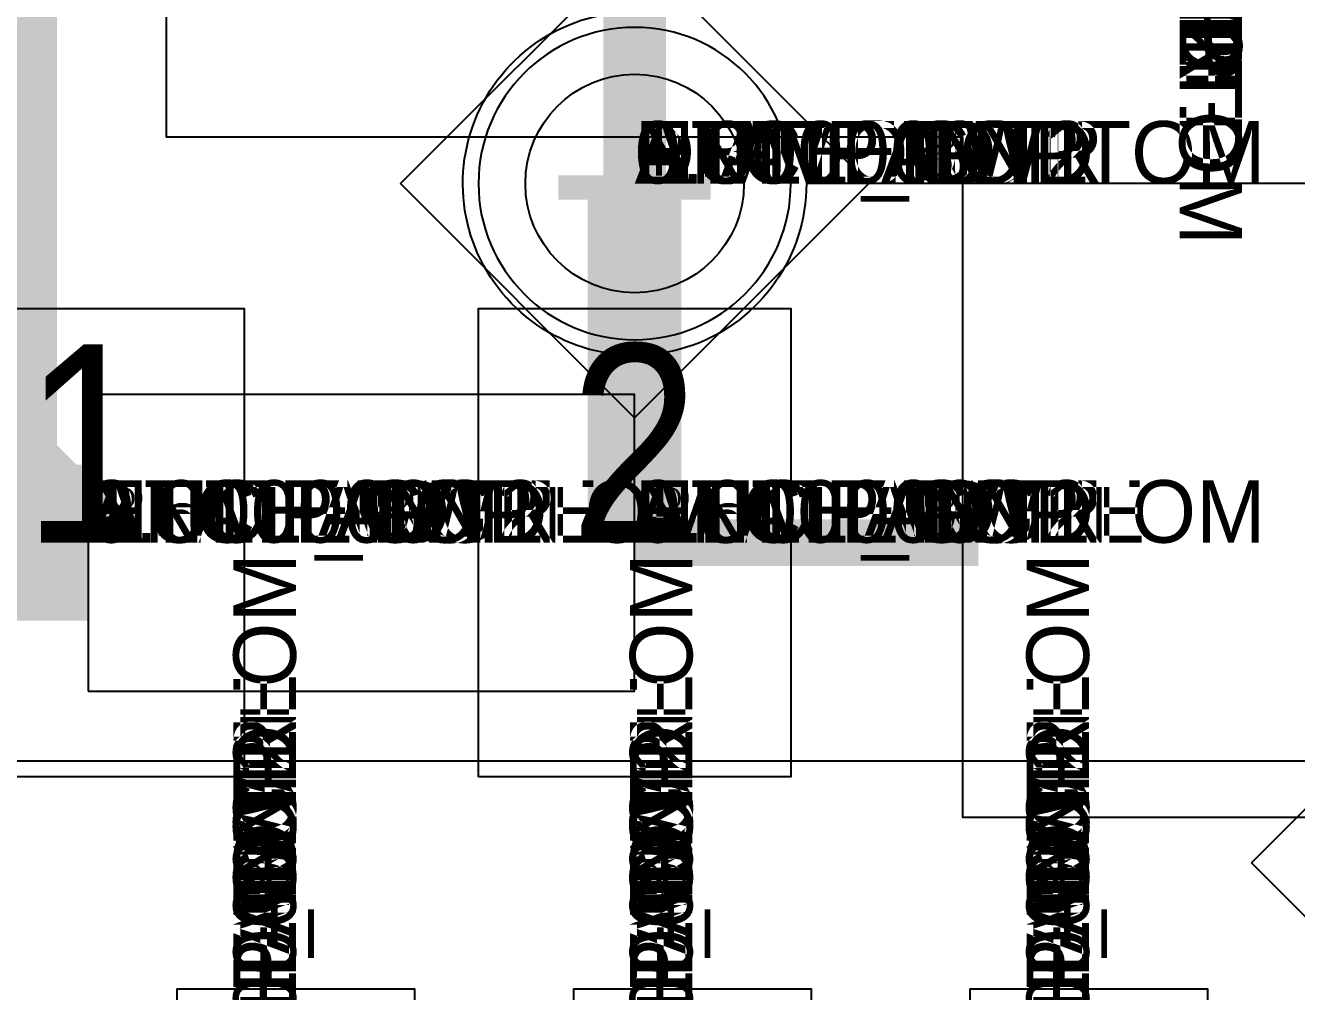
# Model space of a CAD drawing. Extents: x 0 to 323, y 0 to 320.
# Drawn here: x 121.612 to 125.682, y 226.918 to 230.012 of the extents above; entities that cross this region are included whole.
import ezdxf
from ezdxf.enums import TextEntityAlignment as Align

# ---------------------------------------------------------------- set-up
doc = ezdxf.new("R2010")
doc.units = 0
doc.header["$MEASUREMENT"] = 0
doc.layers.get('0').update_dxf_attribs({"linetype": 'CONTINUOUS'})
for name, color, linetype in [('CDN_FIGURES', 7, 'CONTINUOUS'), ('ETCH_BOTTOM', 7, 'CONTINUOUS'), ('ETCH_GND', 3, 'CONTINUOUS'), ('ETCH_INT1', 4, 'CONTINUOUS'), ('ETCH_INT2', 5, 'CONTINUOUS'), ('ETCH_PWR', 6, 'CONTINUOUS'), ('ETCH_TOP', 2, 'CONTINUOUS'), ('MANUFACTURING_NCLEGEND-1-6', 8, 'CONTINUOUS'), ('PACKAGE_GEOMETRY_ASSEMBLY_TOP', 11, 'CONTINUOUS'), ('PACKAGE_GEOMETRY_PIN_NUMBER', 9, 'CONTINUOUS')]:
    doc.layers.add(name, color=color, linetype=linetype)

# ---------------------------------------------------------------- blocks, each defined once
blk = doc.blocks.new('FIGURE_DIAMOND')
at = {"layer": 'CDN_FIGURES'}
blk.add_lwpolyline([(-0.5, 0), (0, 0.5), (0.5, 0), (0, -0.5)], close=True, dxfattribs=at)
blk = doc.blocks.new('PAD_INFO')
for tag in ['SHAPE_TYPE', 'PAD_HEIGHT', 'PAD_LAYER', 'PAD_TYPE', 'PAD_WIDTH']:
    blk.add_attdef(tag, (0, 0), '', height=0.2)
at = {"flags": 2}
blk.add_attdef('CDN_TYPE', (0, 0), '', height=0.2, dxfattribs=at)
blk = doc.blocks.new('DRILL_INFO')
at = {"flags": 2}
blk.add_attdef('CDN_TYPE', (0, 0), '', height=0.2, dxfattribs=at)
for tag in ['FSHAPE', 'FCHAR', 'DRILL_HEIGHT', 'DIAMETER', 'PLATED', 'DRILL_WIDTH']:
    blk.add_attdef(tag, (0, 0), '', height=0.2)
blk = doc.blocks.new('VIA0700X0300')
at = {"layer": 'ETCH_BOTTOM'}
blk.add_circle((0, 0), 0.35, dxfattribs=at)
at = {"layer": 'ETCH_GND'}
blk.add_circle((0, 0), 0.35, dxfattribs=at)
at = {"layer": 'ETCH_INT1'}
blk.add_circle((0, 0), 0.35, dxfattribs=at)
at = {"layer": 'ETCH_INT2'}
blk.add_circle((0, 0), 0.35, dxfattribs=at)
at = {"layer": 'ETCH_PWR'}
blk.add_circle((0, 0), 0.35, dxfattribs=at)
at = {"layer": 'ETCH_TOP'}
blk.add_circle((0, 0), 0.35, dxfattribs=at)
ref = blk.add_blockref('PAD_INFO', (0, 0))
ref.add_attrib('PAD_LAYER', 'ETCH_TOP', (0, 0), dxfattribs={"height": 0.2})
ref.add_attrib('SHAPE_TYPE', 'NULL', (0, 0), dxfattribs={"height": 0.2})
ref.add_attrib('PAD_TYPE', 'ANTIPAD', (0, 0), dxfattribs={"height": 0.2})
ref.add_attrib('PAD_WIDTH', '0.000000', (0, 0), dxfattribs={"height": 0.2})
ref.add_attrib('PAD_HEIGHT', '0.000000', (0, 0), dxfattribs={"height": 0.2})
ref = blk.add_blockref('PAD_INFO', (0, 0))
ref.add_attrib('PAD_LAYER', 'ETCH_GND', (0, 0), dxfattribs={"height": 0.2})
ref.add_attrib('SHAPE_TYPE', 'NULL', (0, 0), dxfattribs={"height": 0.2})
ref.add_attrib('PAD_TYPE', 'ANTIPAD', (0, 0), dxfattribs={"height": 0.2})
ref.add_attrib('PAD_WIDTH', '0.000000', (0, 0), dxfattribs={"height": 0.2})
ref.add_attrib('PAD_HEIGHT', '0.000000', (0, 0), dxfattribs={"height": 0.2})
ref = blk.add_blockref('PAD_INFO', (0, 0))
ref.add_attrib('PAD_LAYER', 'ETCH_INT1', (0, 0), dxfattribs={"height": 0.2})
ref.add_attrib('SHAPE_TYPE', 'NULL', (0, 0), dxfattribs={"height": 0.2})
ref.add_attrib('PAD_TYPE', 'ANTIPAD', (0, 0), dxfattribs={"height": 0.2})
ref.add_attrib('PAD_WIDTH', '0.000000', (0, 0), dxfattribs={"height": 0.2})
ref.add_attrib('PAD_HEIGHT', '0.000000', (0, 0), dxfattribs={"height": 0.2})
ref = blk.add_blockref('PAD_INFO', (0, 0))
ref.add_attrib('PAD_LAYER', 'ETCH_INT2', (0, 0), dxfattribs={"height": 0.2})
ref.add_attrib('SHAPE_TYPE', 'NULL', (0, 0), dxfattribs={"height": 0.2})
ref.add_attrib('PAD_TYPE', 'ANTIPAD', (0, 0), dxfattribs={"height": 0.2})
ref.add_attrib('PAD_WIDTH', '0.000000', (0, 0), dxfattribs={"height": 0.2})
ref.add_attrib('PAD_HEIGHT', '0.000000', (0, 0), dxfattribs={"height": 0.2})
ref = blk.add_blockref('PAD_INFO', (0, 0))
ref.add_attrib('PAD_LAYER', 'ETCH_PWR', (0, 0), dxfattribs={"height": 0.2})
ref.add_attrib('SHAPE_TYPE', 'NULL', (0, 0), dxfattribs={"height": 0.2})
ref.add_attrib('PAD_TYPE', 'ANTIPAD', (0, 0), dxfattribs={"height": 0.2})
ref.add_attrib('PAD_WIDTH', '0.000000', (0, 0), dxfattribs={"height": 0.2})
ref.add_attrib('PAD_HEIGHT', '0.000000', (0, 0), dxfattribs={"height": 0.2})
ref = blk.add_blockref('PAD_INFO', (0, 0))
ref.add_attrib('PAD_LAYER', 'ETCH_BOTTOM', (0, 0), dxfattribs={"height": 0.2})
ref.add_attrib('SHAPE_TYPE', 'NULL', (0, 0), dxfattribs={"height": 0.2})
ref.add_attrib('PAD_TYPE', 'ANTIPAD', (0, 0), dxfattribs={"height": 0.2})
ref.add_attrib('PAD_WIDTH', '0.000000', (0, 0), dxfattribs={"height": 0.2})
ref.add_attrib('PAD_HEIGHT', '0.000000', (0, 0), dxfattribs={"height": 0.2})
ref = blk.add_blockref('PAD_INFO', (0, 0))
ref.add_attrib('PAD_LAYER', 'ETCH_TOP', (0, 0), dxfattribs={"height": 0.2})
ref.add_attrib('SHAPE_TYPE', 'NULL', (0, 0), dxfattribs={"height": 0.2})
ref.add_attrib('PAD_TYPE', 'THERMAL', (0, 0), dxfattribs={"height": 0.2})
ref.add_attrib('PAD_WIDTH', '0.000000', (0, 0), dxfattribs={"height": 0.2})
ref.add_attrib('PAD_HEIGHT', '0.000000', (0, 0), dxfattribs={"height": 0.2})
ref = blk.add_blockref('PAD_INFO', (0, 0))
ref.add_attrib('PAD_LAYER', 'ETCH_GND', (0, 0), dxfattribs={"height": 0.2})
ref.add_attrib('SHAPE_TYPE', 'NULL', (0, 0), dxfattribs={"height": 0.2})
ref.add_attrib('PAD_TYPE', 'THERMAL', (0, 0), dxfattribs={"height": 0.2})
ref.add_attrib('PAD_WIDTH', '0.000000', (0, 0), dxfattribs={"height": 0.2})
ref.add_attrib('PAD_HEIGHT', '0.000000', (0, 0), dxfattribs={"height": 0.2})
ref = blk.add_blockref('PAD_INFO', (0, 0))
ref.add_attrib('PAD_LAYER', 'ETCH_INT1', (0, 0), dxfattribs={"height": 0.2})
ref.add_attrib('SHAPE_TYPE', 'NULL', (0, 0), dxfattribs={"height": 0.2})
ref.add_attrib('PAD_TYPE', 'THERMAL', (0, 0), dxfattribs={"height": 0.2})
ref.add_attrib('PAD_WIDTH', '0.000000', (0, 0), dxfattribs={"height": 0.2})
ref.add_attrib('PAD_HEIGHT', '0.000000', (0, 0), dxfattribs={"height": 0.2})
ref = blk.add_blockref('PAD_INFO', (0, 0))
ref.add_attrib('PAD_LAYER', 'ETCH_INT2', (0, 0), dxfattribs={"height": 0.2})
ref.add_attrib('SHAPE_TYPE', 'NULL', (0, 0), dxfattribs={"height": 0.2})
ref.add_attrib('PAD_TYPE', 'THERMAL', (0, 0), dxfattribs={"height": 0.2})
ref.add_attrib('PAD_WIDTH', '0.000000', (0, 0), dxfattribs={"height": 0.2})
ref.add_attrib('PAD_HEIGHT', '0.000000', (0, 0), dxfattribs={"height": 0.2})
ref = blk.add_blockref('PAD_INFO', (0, 0))
ref.add_attrib('PAD_LAYER', 'ETCH_PWR', (0, 0), dxfattribs={"height": 0.2})
ref.add_attrib('SHAPE_TYPE', 'NULL', (0, 0), dxfattribs={"height": 0.2})
ref.add_attrib('PAD_TYPE', 'THERMAL', (0, 0), dxfattribs={"height": 0.2})
ref.add_attrib('PAD_WIDTH', '0.000000', (0, 0), dxfattribs={"height": 0.2})
ref.add_attrib('PAD_HEIGHT', '0.000000', (0, 0), dxfattribs={"height": 0.2})
ref = blk.add_blockref('PAD_INFO', (0, 0))
ref.add_attrib('PAD_LAYER', 'ETCH_BOTTOM', (0, 0), dxfattribs={"height": 0.2})
ref.add_attrib('SHAPE_TYPE', 'NULL', (0, 0), dxfattribs={"height": 0.2})
ref.add_attrib('PAD_TYPE', 'THERMAL', (0, 0), dxfattribs={"height": 0.2})
ref.add_attrib('PAD_WIDTH', '0.000000', (0, 0), dxfattribs={"height": 0.2})
ref.add_attrib('PAD_HEIGHT', '0.000000', (0, 0), dxfattribs={"height": 0.2})
ref = blk.add_blockref('PAD_INFO', (0, 0))
ref.add_attrib('PAD_LAYER', 'ETCH_TOP', (0, 0), dxfattribs={"height": 0.2})
ref.add_attrib('SHAPE_TYPE', 'CIRCLE', (0, 0), dxfattribs={"height": 0.2})
ref.add_attrib('PAD_TYPE', 'REGULAR', (0, 0), dxfattribs={"height": 0.2})
ref.add_attrib('PAD_WIDTH', '0.700000', (0, 0), dxfattribs={"height": 0.2})
ref.add_attrib('PAD_HEIGHT', '0.700000', (0, 0), dxfattribs={"height": 0.2})
ref = blk.add_blockref('PAD_INFO', (0, 0))
ref.add_attrib('PAD_LAYER', 'ETCH_GND', (0, 0), dxfattribs={"height": 0.2})
ref.add_attrib('SHAPE_TYPE', 'CIRCLE', (0, 0), dxfattribs={"height": 0.2})
ref.add_attrib('PAD_TYPE', 'REGULAR', (0, 0), dxfattribs={"height": 0.2})
ref.add_attrib('PAD_WIDTH', '0.700000', (0, 0), dxfattribs={"height": 0.2})
ref.add_attrib('PAD_HEIGHT', '0.700000', (0, 0), dxfattribs={"height": 0.2})
ref = blk.add_blockref('PAD_INFO', (0, 0))
ref.add_attrib('PAD_LAYER', 'ETCH_INT1', (0, 0), dxfattribs={"height": 0.2})
ref.add_attrib('SHAPE_TYPE', 'CIRCLE', (0, 0), dxfattribs={"height": 0.2})
ref.add_attrib('PAD_TYPE', 'REGULAR', (0, 0), dxfattribs={"height": 0.2})
ref.add_attrib('PAD_WIDTH', '0.700000', (0, 0), dxfattribs={"height": 0.2})
ref.add_attrib('PAD_HEIGHT', '0.700000', (0, 0), dxfattribs={"height": 0.2})
ref = blk.add_blockref('PAD_INFO', (0, 0))
ref.add_attrib('PAD_LAYER', 'ETCH_INT2', (0, 0), dxfattribs={"height": 0.2})
ref.add_attrib('SHAPE_TYPE', 'CIRCLE', (0, 0), dxfattribs={"height": 0.2})
ref.add_attrib('PAD_TYPE', 'REGULAR', (0, 0), dxfattribs={"height": 0.2})
ref.add_attrib('PAD_WIDTH', '0.700000', (0, 0), dxfattribs={"height": 0.2})
ref.add_attrib('PAD_HEIGHT', '0.700000', (0, 0), dxfattribs={"height": 0.2})
ref = blk.add_blockref('PAD_INFO', (0, 0))
ref.add_attrib('PAD_LAYER', 'ETCH_PWR', (0, 0), dxfattribs={"height": 0.2})
ref.add_attrib('SHAPE_TYPE', 'CIRCLE', (0, 0), dxfattribs={"height": 0.2})
ref.add_attrib('PAD_TYPE', 'REGULAR', (0, 0), dxfattribs={"height": 0.2})
ref.add_attrib('PAD_WIDTH', '0.700000', (0, 0), dxfattribs={"height": 0.2})
ref.add_attrib('PAD_HEIGHT', '0.700000', (0, 0), dxfattribs={"height": 0.2})
ref = blk.add_blockref('PAD_INFO', (0, 0))
ref.add_attrib('PAD_LAYER', 'ETCH_BOTTOM', (0, 0), dxfattribs={"height": 0.2})
ref.add_attrib('SHAPE_TYPE', 'CIRCLE', (0, 0), dxfattribs={"height": 0.2})
ref.add_attrib('PAD_TYPE', 'REGULAR', (0, 0), dxfattribs={"height": 0.2})
ref.add_attrib('PAD_WIDTH', '0.700000', (0, 0), dxfattribs={"height": 0.2})
ref.add_attrib('PAD_HEIGHT', '0.700000', (0, 0), dxfattribs={"height": 0.2})
ref = blk.add_blockref('DRILL_INFO', (0, 0))
ref.add_attrib('DIAMETER', '0.300000', (0, 0), dxfattribs={"height": 0.2})
ref.add_attrib('PLATED', 'PLATED', (0, 0), dxfattribs={"height": 0.2})
ref.add_attrib('FSHAPE', 'DIAMOND', (0, 0), dxfattribs={"height": 0.2})
ref.add_attrib('FCHAR', '+', (0, 0), dxfattribs={"height": 0.2})
ref.add_attrib('DRILL_WIDTH', '1.500000', (0, 0), dxfattribs={"height": 0.2})
ref.add_attrib('DRILL_HEIGHT', '1.500000', (0, 0), dxfattribs={"height": 0.2})
for tag in ['CDN_TYPE', 'PIN']:
    blk.add_attdef(tag, (0, 0), '', height=0.2)
at = {"flags": 2}
for tag in ['PSTKNAME', 'BBV']:
    blk.add_attdef(tag, (0, 0), '', height=0.2, dxfattribs=at)
blk = doc.blocks.new('SMD50_25')
ref = blk.add_blockref('PAD_INFO', (0, 0))
ref.add_attrib('PAD_LAYER', 'ETCH_TOP', (0, 0), dxfattribs={"height": 0.2})
ref.add_attrib('SHAPE_TYPE', 'NULL', (0, 0), dxfattribs={"height": 0.2})
ref.add_attrib('PAD_TYPE', 'ANTIPAD', (0, 0), dxfattribs={"height": 0.2})
ref.add_attrib('PAD_WIDTH', '0.000000', (0, 0), dxfattribs={"height": 0.2})
ref.add_attrib('PAD_HEIGHT', '0.000000', (0, 0), dxfattribs={"height": 0.2})
ref = blk.add_blockref('PAD_INFO', (0, 0))
ref.add_attrib('PAD_LAYER', 'ETCH_GND', (0, 0), dxfattribs={"height": 0.2})
ref.add_attrib('SHAPE_TYPE', 'NULL', (0, 0), dxfattribs={"height": 0.2})
ref.add_attrib('PAD_TYPE', 'ANTIPAD', (0, 0), dxfattribs={"height": 0.2})
ref.add_attrib('PAD_WIDTH', '0.000000', (0, 0), dxfattribs={"height": 0.2})
ref.add_attrib('PAD_HEIGHT', '0.000000', (0, 0), dxfattribs={"height": 0.2})
ref = blk.add_blockref('PAD_INFO', (0, 0))
ref.add_attrib('PAD_LAYER', 'ETCH_INT1', (0, 0), dxfattribs={"height": 0.2})
ref.add_attrib('SHAPE_TYPE', 'NULL', (0, 0), dxfattribs={"height": 0.2})
ref.add_attrib('PAD_TYPE', 'ANTIPAD', (0, 0), dxfattribs={"height": 0.2})
ref.add_attrib('PAD_WIDTH', '0.000000', (0, 0), dxfattribs={"height": 0.2})
ref.add_attrib('PAD_HEIGHT', '0.000000', (0, 0), dxfattribs={"height": 0.2})
ref = blk.add_blockref('PAD_INFO', (0, 0))
ref.add_attrib('PAD_LAYER', 'ETCH_INT2', (0, 0), dxfattribs={"height": 0.2})
ref.add_attrib('SHAPE_TYPE', 'NULL', (0, 0), dxfattribs={"height": 0.2})
ref.add_attrib('PAD_TYPE', 'ANTIPAD', (0, 0), dxfattribs={"height": 0.2})
ref.add_attrib('PAD_WIDTH', '0.000000', (0, 0), dxfattribs={"height": 0.2})
ref.add_attrib('PAD_HEIGHT', '0.000000', (0, 0), dxfattribs={"height": 0.2})
ref = blk.add_blockref('PAD_INFO', (0, 0))
ref.add_attrib('PAD_LAYER', 'ETCH_PWR', (0, 0), dxfattribs={"height": 0.2})
ref.add_attrib('SHAPE_TYPE', 'NULL', (0, 0), dxfattribs={"height": 0.2})
ref.add_attrib('PAD_TYPE', 'ANTIPAD', (0, 0), dxfattribs={"height": 0.2})
ref.add_attrib('PAD_WIDTH', '0.000000', (0, 0), dxfattribs={"height": 0.2})
ref.add_attrib('PAD_HEIGHT', '0.000000', (0, 0), dxfattribs={"height": 0.2})
ref = blk.add_blockref('PAD_INFO', (0, 0))
ref.add_attrib('PAD_LAYER', 'ETCH_BOTTOM', (0, 0), dxfattribs={"height": 0.2})
ref.add_attrib('SHAPE_TYPE', 'NULL', (0, 0), dxfattribs={"height": 0.2})
ref.add_attrib('PAD_TYPE', 'ANTIPAD', (0, 0), dxfattribs={"height": 0.2})
ref.add_attrib('PAD_WIDTH', '0.000000', (0, 0), dxfattribs={"height": 0.2})
ref.add_attrib('PAD_HEIGHT', '0.000000', (0, 0), dxfattribs={"height": 0.2})
ref = blk.add_blockref('PAD_INFO', (0, 0))
ref.add_attrib('PAD_LAYER', 'ETCH_TOP', (0, 0), dxfattribs={"height": 0.2})
ref.add_attrib('SHAPE_TYPE', 'NULL', (0, 0), dxfattribs={"height": 0.2})
ref.add_attrib('PAD_TYPE', 'THERMAL', (0, 0), dxfattribs={"height": 0.2})
ref.add_attrib('PAD_WIDTH', '0.000000', (0, 0), dxfattribs={"height": 0.2})
ref.add_attrib('PAD_HEIGHT', '0.000000', (0, 0), dxfattribs={"height": 0.2})
ref = blk.add_blockref('PAD_INFO', (0, 0))
ref.add_attrib('PAD_LAYER', 'ETCH_GND', (0, 0), dxfattribs={"height": 0.2})
ref.add_attrib('SHAPE_TYPE', 'NULL', (0, 0), dxfattribs={"height": 0.2})
ref.add_attrib('PAD_TYPE', 'THERMAL', (0, 0), dxfattribs={"height": 0.2})
ref.add_attrib('PAD_WIDTH', '0.000000', (0, 0), dxfattribs={"height": 0.2})
ref.add_attrib('PAD_HEIGHT', '0.000000', (0, 0), dxfattribs={"height": 0.2})
ref = blk.add_blockref('PAD_INFO', (0, 0))
ref.add_attrib('PAD_LAYER', 'ETCH_INT1', (0, 0), dxfattribs={"height": 0.2})
ref.add_attrib('SHAPE_TYPE', 'NULL', (0, 0), dxfattribs={"height": 0.2})
ref.add_attrib('PAD_TYPE', 'THERMAL', (0, 0), dxfattribs={"height": 0.2})
ref.add_attrib('PAD_WIDTH', '0.000000', (0, 0), dxfattribs={"height": 0.2})
ref.add_attrib('PAD_HEIGHT', '0.000000', (0, 0), dxfattribs={"height": 0.2})
ref = blk.add_blockref('PAD_INFO', (0, 0))
ref.add_attrib('PAD_LAYER', 'ETCH_INT2', (0, 0), dxfattribs={"height": 0.2})
ref.add_attrib('SHAPE_TYPE', 'NULL', (0, 0), dxfattribs={"height": 0.2})
ref.add_attrib('PAD_TYPE', 'THERMAL', (0, 0), dxfattribs={"height": 0.2})
ref.add_attrib('PAD_WIDTH', '0.000000', (0, 0), dxfattribs={"height": 0.2})
ref.add_attrib('PAD_HEIGHT', '0.000000', (0, 0), dxfattribs={"height": 0.2})
ref = blk.add_blockref('PAD_INFO', (0, 0))
ref.add_attrib('PAD_LAYER', 'ETCH_PWR', (0, 0), dxfattribs={"height": 0.2})
ref.add_attrib('SHAPE_TYPE', 'NULL', (0, 0), dxfattribs={"height": 0.2})
ref.add_attrib('PAD_TYPE', 'THERMAL', (0, 0), dxfattribs={"height": 0.2})
ref.add_attrib('PAD_WIDTH', '0.000000', (0, 0), dxfattribs={"height": 0.2})
ref.add_attrib('PAD_HEIGHT', '0.000000', (0, 0), dxfattribs={"height": 0.2})
ref = blk.add_blockref('PAD_INFO', (0, 0))
ref.add_attrib('PAD_LAYER', 'ETCH_BOTTOM', (0, 0), dxfattribs={"height": 0.2})
ref.add_attrib('SHAPE_TYPE', 'NULL', (0, 0), dxfattribs={"height": 0.2})
ref.add_attrib('PAD_TYPE', 'THERMAL', (0, 0), dxfattribs={"height": 0.2})
ref.add_attrib('PAD_WIDTH', '0.000000', (0, 0), dxfattribs={"height": 0.2})
ref.add_attrib('PAD_HEIGHT', '0.000000', (0, 0), dxfattribs={"height": 0.2})
ref = blk.add_blockref('PAD_INFO', (0, 0))
ref.add_attrib('PAD_LAYER', 'ETCH_TOP', (0, 0), dxfattribs={"height": 0.2})
ref.add_attrib('SHAPE_TYPE', 'RECTANGLE', (0, 0), dxfattribs={"height": 0.2})
ref.add_attrib('PAD_TYPE', 'REGULAR', (0, 0), dxfattribs={"height": 0.2})
ref.add_attrib('PAD_WIDTH', '1.270000', (0, 0), dxfattribs={"height": 0.2})
ref.add_attrib('PAD_HEIGHT', '0.635000', (0, 0), dxfattribs={"height": 0.2})
ref = blk.add_blockref('PAD_INFO', (0, 0))
ref.add_attrib('PAD_LAYER', 'ETCH_GND', (0, 0), dxfattribs={"height": 0.2})
ref.add_attrib('SHAPE_TYPE', 'NULL', (0, 0), dxfattribs={"height": 0.2})
ref.add_attrib('PAD_TYPE', 'REGULAR', (0, 0), dxfattribs={"height": 0.2})
ref.add_attrib('PAD_WIDTH', '0.000000', (0, 0), dxfattribs={"height": 0.2})
ref.add_attrib('PAD_HEIGHT', '0.000000', (0, 0), dxfattribs={"height": 0.2})
ref = blk.add_blockref('PAD_INFO', (0, 0))
ref.add_attrib('PAD_LAYER', 'ETCH_INT1', (0, 0), dxfattribs={"height": 0.2})
ref.add_attrib('SHAPE_TYPE', 'NULL', (0, 0), dxfattribs={"height": 0.2})
ref.add_attrib('PAD_TYPE', 'REGULAR', (0, 0), dxfattribs={"height": 0.2})
ref.add_attrib('PAD_WIDTH', '0.000000', (0, 0), dxfattribs={"height": 0.2})
ref.add_attrib('PAD_HEIGHT', '0.000000', (0, 0), dxfattribs={"height": 0.2})
ref = blk.add_blockref('PAD_INFO', (0, 0))
ref.add_attrib('PAD_LAYER', 'ETCH_INT2', (0, 0), dxfattribs={"height": 0.2})
ref.add_attrib('SHAPE_TYPE', 'NULL', (0, 0), dxfattribs={"height": 0.2})
ref.add_attrib('PAD_TYPE', 'REGULAR', (0, 0), dxfattribs={"height": 0.2})
ref.add_attrib('PAD_WIDTH', '0.000000', (0, 0), dxfattribs={"height": 0.2})
ref.add_attrib('PAD_HEIGHT', '0.000000', (0, 0), dxfattribs={"height": 0.2})
ref = blk.add_blockref('PAD_INFO', (0, 0))
ref.add_attrib('PAD_LAYER', 'ETCH_PWR', (0, 0), dxfattribs={"height": 0.2})
ref.add_attrib('SHAPE_TYPE', 'NULL', (0, 0), dxfattribs={"height": 0.2})
ref.add_attrib('PAD_TYPE', 'REGULAR', (0, 0), dxfattribs={"height": 0.2})
ref.add_attrib('PAD_WIDTH', '0.000000', (0, 0), dxfattribs={"height": 0.2})
ref.add_attrib('PAD_HEIGHT', '0.000000', (0, 0), dxfattribs={"height": 0.2})
ref = blk.add_blockref('PAD_INFO', (0, 0))
ref.add_attrib('PAD_LAYER', 'ETCH_BOTTOM', (0, 0), dxfattribs={"height": 0.2})
ref.add_attrib('SHAPE_TYPE', 'NULL', (0, 0), dxfattribs={"height": 0.2})
ref.add_attrib('PAD_TYPE', 'REGULAR', (0, 0), dxfattribs={"height": 0.2})
ref.add_attrib('PAD_WIDTH', '0.000000', (0, 0), dxfattribs={"height": 0.2})
ref.add_attrib('PAD_HEIGHT', '0.000000', (0, 0), dxfattribs={"height": 0.2})
ref = blk.add_blockref('DRILL_INFO', (0, 0))
ref.add_attrib('DIAMETER', '0.000000', (0, 0), dxfattribs={"height": 0.2})
ref.add_attrib('PLATED', 'NON_PLATED', (0, 0), dxfattribs={"height": 0.2})
ref.add_attrib('FSHAPE', 'NULL', (0, 0), dxfattribs={"height": 0.2})
ref.add_attrib('DRILL_WIDTH', '0.000000', (0, 0), dxfattribs={"height": 0.2})
ref.add_attrib('DRILL_HEIGHT', '0.000000', (0, 0), dxfattribs={"height": 0.2})
for tag in ['CDN_TYPE', 'PIN']:
    blk.add_attdef(tag, (0, 0), '', height=0.2)
at = {"flags": 2}
for tag in ['PSTKNAME', 'BBV']:
    blk.add_attdef(tag, (0, 0), '', height=0.2, dxfattribs=at)
blk = doc.blocks.new('SOIC8')
at = {"layer": 'ETCH_TOP'}
blk.add_blockref('SMD50_25', (2.4765, -1.905), dxfattribs=at)
at = {"flags": 2}
for tag in ['SYMBOL_TYPE', 'CDN_TYPE', 'REFDES']:
    blk.add_attdef(tag, (0, 0), '', height=0.2, dxfattribs=at)
blk = doc.blocks.new('RC1000X1500TS')
at = {"layer": 'ETCH_TOP'}
blk.add_lwpolyline([(-0.5, -0.75), (-0.5, 0.75), (0.5, 0.75), (0.5, -0.75)], close=True, dxfattribs=at)
ref = blk.add_blockref('PAD_INFO', (0, 0))
ref.add_attrib('PAD_LAYER', 'ETCH_TOP', (0, 0), dxfattribs={"height": 0.2})
ref.add_attrib('SHAPE_TYPE', 'NULL', (0, 0), dxfattribs={"height": 0.2})
ref.add_attrib('PAD_TYPE', 'ANTIPAD', (0, 0), dxfattribs={"height": 0.2})
ref.add_attrib('PAD_WIDTH', '0.000000', (0, 0), dxfattribs={"height": 0.2})
ref.add_attrib('PAD_HEIGHT', '0.000000', (0, 0), dxfattribs={"height": 0.2})
ref = blk.add_blockref('PAD_INFO', (0, 0))
ref.add_attrib('PAD_LAYER', 'ETCH_GND', (0, 0), dxfattribs={"height": 0.2})
ref.add_attrib('SHAPE_TYPE', 'NULL', (0, 0), dxfattribs={"height": 0.2})
ref.add_attrib('PAD_TYPE', 'ANTIPAD', (0, 0), dxfattribs={"height": 0.2})
ref.add_attrib('PAD_WIDTH', '0.000000', (0, 0), dxfattribs={"height": 0.2})
ref.add_attrib('PAD_HEIGHT', '0.000000', (0, 0), dxfattribs={"height": 0.2})
ref = blk.add_blockref('PAD_INFO', (0, 0))
ref.add_attrib('PAD_LAYER', 'ETCH_INT1', (0, 0), dxfattribs={"height": 0.2})
ref.add_attrib('SHAPE_TYPE', 'NULL', (0, 0), dxfattribs={"height": 0.2})
ref.add_attrib('PAD_TYPE', 'ANTIPAD', (0, 0), dxfattribs={"height": 0.2})
ref.add_attrib('PAD_WIDTH', '0.000000', (0, 0), dxfattribs={"height": 0.2})
ref.add_attrib('PAD_HEIGHT', '0.000000', (0, 0), dxfattribs={"height": 0.2})
ref = blk.add_blockref('PAD_INFO', (0, 0))
ref.add_attrib('PAD_LAYER', 'ETCH_INT2', (0, 0), dxfattribs={"height": 0.2})
ref.add_attrib('SHAPE_TYPE', 'NULL', (0, 0), dxfattribs={"height": 0.2})
ref.add_attrib('PAD_TYPE', 'ANTIPAD', (0, 0), dxfattribs={"height": 0.2})
ref.add_attrib('PAD_WIDTH', '0.000000', (0, 0), dxfattribs={"height": 0.2})
ref.add_attrib('PAD_HEIGHT', '0.000000', (0, 0), dxfattribs={"height": 0.2})
ref = blk.add_blockref('PAD_INFO', (0, 0))
ref.add_attrib('PAD_LAYER', 'ETCH_PWR', (0, 0), dxfattribs={"height": 0.2})
ref.add_attrib('SHAPE_TYPE', 'NULL', (0, 0), dxfattribs={"height": 0.2})
ref.add_attrib('PAD_TYPE', 'ANTIPAD', (0, 0), dxfattribs={"height": 0.2})
ref.add_attrib('PAD_WIDTH', '0.000000', (0, 0), dxfattribs={"height": 0.2})
ref.add_attrib('PAD_HEIGHT', '0.000000', (0, 0), dxfattribs={"height": 0.2})
ref = blk.add_blockref('PAD_INFO', (0, 0))
ref.add_attrib('PAD_LAYER', 'ETCH_BOTTOM', (0, 0), dxfattribs={"height": 0.2})
ref.add_attrib('SHAPE_TYPE', 'NULL', (0, 0), dxfattribs={"height": 0.2})
ref.add_attrib('PAD_TYPE', 'ANTIPAD', (0, 0), dxfattribs={"height": 0.2})
ref.add_attrib('PAD_WIDTH', '0.000000', (0, 0), dxfattribs={"height": 0.2})
ref.add_attrib('PAD_HEIGHT', '0.000000', (0, 0), dxfattribs={"height": 0.2})
ref = blk.add_blockref('PAD_INFO', (0, 0))
ref.add_attrib('PAD_LAYER', 'ETCH_TOP', (0, 0), dxfattribs={"height": 0.2})
ref.add_attrib('SHAPE_TYPE', 'NULL', (0, 0), dxfattribs={"height": 0.2})
ref.add_attrib('PAD_TYPE', 'THERMAL', (0, 0), dxfattribs={"height": 0.2})
ref.add_attrib('PAD_WIDTH', '0.000000', (0, 0), dxfattribs={"height": 0.2})
ref.add_attrib('PAD_HEIGHT', '0.000000', (0, 0), dxfattribs={"height": 0.2})
ref = blk.add_blockref('PAD_INFO', (0, 0))
ref.add_attrib('PAD_LAYER', 'ETCH_GND', (0, 0), dxfattribs={"height": 0.2})
ref.add_attrib('SHAPE_TYPE', 'NULL', (0, 0), dxfattribs={"height": 0.2})
ref.add_attrib('PAD_TYPE', 'THERMAL', (0, 0), dxfattribs={"height": 0.2})
ref.add_attrib('PAD_WIDTH', '0.000000', (0, 0), dxfattribs={"height": 0.2})
ref.add_attrib('PAD_HEIGHT', '0.000000', (0, 0), dxfattribs={"height": 0.2})
ref = blk.add_blockref('PAD_INFO', (0, 0))
ref.add_attrib('PAD_LAYER', 'ETCH_INT1', (0, 0), dxfattribs={"height": 0.2})
ref.add_attrib('SHAPE_TYPE', 'NULL', (0, 0), dxfattribs={"height": 0.2})
ref.add_attrib('PAD_TYPE', 'THERMAL', (0, 0), dxfattribs={"height": 0.2})
ref.add_attrib('PAD_WIDTH', '0.000000', (0, 0), dxfattribs={"height": 0.2})
ref.add_attrib('PAD_HEIGHT', '0.000000', (0, 0), dxfattribs={"height": 0.2})
ref = blk.add_blockref('PAD_INFO', (0, 0))
ref.add_attrib('PAD_LAYER', 'ETCH_INT2', (0, 0), dxfattribs={"height": 0.2})
ref.add_attrib('SHAPE_TYPE', 'NULL', (0, 0), dxfattribs={"height": 0.2})
ref.add_attrib('PAD_TYPE', 'THERMAL', (0, 0), dxfattribs={"height": 0.2})
ref.add_attrib('PAD_WIDTH', '0.000000', (0, 0), dxfattribs={"height": 0.2})
ref.add_attrib('PAD_HEIGHT', '0.000000', (0, 0), dxfattribs={"height": 0.2})
ref = blk.add_blockref('PAD_INFO', (0, 0))
ref.add_attrib('PAD_LAYER', 'ETCH_PWR', (0, 0), dxfattribs={"height": 0.2})
ref.add_attrib('SHAPE_TYPE', 'NULL', (0, 0), dxfattribs={"height": 0.2})
ref.add_attrib('PAD_TYPE', 'THERMAL', (0, 0), dxfattribs={"height": 0.2})
ref.add_attrib('PAD_WIDTH', '0.000000', (0, 0), dxfattribs={"height": 0.2})
ref.add_attrib('PAD_HEIGHT', '0.000000', (0, 0), dxfattribs={"height": 0.2})
ref = blk.add_blockref('PAD_INFO', (0, 0))
ref.add_attrib('PAD_LAYER', 'ETCH_BOTTOM', (0, 0), dxfattribs={"height": 0.2})
ref.add_attrib('SHAPE_TYPE', 'NULL', (0, 0), dxfattribs={"height": 0.2})
ref.add_attrib('PAD_TYPE', 'THERMAL', (0, 0), dxfattribs={"height": 0.2})
ref.add_attrib('PAD_WIDTH', '0.000000', (0, 0), dxfattribs={"height": 0.2})
ref.add_attrib('PAD_HEIGHT', '0.000000', (0, 0), dxfattribs={"height": 0.2})
ref = blk.add_blockref('PAD_INFO', (0, 0))
ref.add_attrib('PAD_LAYER', 'ETCH_GND', (0, 0), dxfattribs={"height": 0.2})
ref.add_attrib('SHAPE_TYPE', 'NULL', (0, 0), dxfattribs={"height": 0.2})
ref.add_attrib('PAD_TYPE', 'REGULAR', (0, 0), dxfattribs={"height": 0.2})
ref.add_attrib('PAD_WIDTH', '0.000000', (0, 0), dxfattribs={"height": 0.2})
ref.add_attrib('PAD_HEIGHT', '0.000000', (0, 0), dxfattribs={"height": 0.2})
ref = blk.add_blockref('PAD_INFO', (0, 0))
ref.add_attrib('PAD_LAYER', 'ETCH_INT1', (0, 0), dxfattribs={"height": 0.2})
ref.add_attrib('SHAPE_TYPE', 'NULL', (0, 0), dxfattribs={"height": 0.2})
ref.add_attrib('PAD_TYPE', 'REGULAR', (0, 0), dxfattribs={"height": 0.2})
ref.add_attrib('PAD_WIDTH', '0.000000', (0, 0), dxfattribs={"height": 0.2})
ref.add_attrib('PAD_HEIGHT', '0.000000', (0, 0), dxfattribs={"height": 0.2})
ref = blk.add_blockref('PAD_INFO', (0, 0))
ref.add_attrib('PAD_LAYER', 'ETCH_INT2', (0, 0), dxfattribs={"height": 0.2})
ref.add_attrib('SHAPE_TYPE', 'NULL', (0, 0), dxfattribs={"height": 0.2})
ref.add_attrib('PAD_TYPE', 'REGULAR', (0, 0), dxfattribs={"height": 0.2})
ref.add_attrib('PAD_WIDTH', '0.000000', (0, 0), dxfattribs={"height": 0.2})
ref.add_attrib('PAD_HEIGHT', '0.000000', (0, 0), dxfattribs={"height": 0.2})
ref = blk.add_blockref('PAD_INFO', (0, 0))
ref.add_attrib('PAD_LAYER', 'ETCH_PWR', (0, 0), dxfattribs={"height": 0.2})
ref.add_attrib('SHAPE_TYPE', 'NULL', (0, 0), dxfattribs={"height": 0.2})
ref.add_attrib('PAD_TYPE', 'REGULAR', (0, 0), dxfattribs={"height": 0.2})
ref.add_attrib('PAD_WIDTH', '0.000000', (0, 0), dxfattribs={"height": 0.2})
ref.add_attrib('PAD_HEIGHT', '0.000000', (0, 0), dxfattribs={"height": 0.2})
ref = blk.add_blockref('PAD_INFO', (0, 0))
ref.add_attrib('PAD_LAYER', 'ETCH_BOTTOM', (0, 0), dxfattribs={"height": 0.2})
ref.add_attrib('SHAPE_TYPE', 'NULL', (0, 0), dxfattribs={"height": 0.2})
ref.add_attrib('PAD_TYPE', 'REGULAR', (0, 0), dxfattribs={"height": 0.2})
ref.add_attrib('PAD_WIDTH', '0.000000', (0, 0), dxfattribs={"height": 0.2})
ref.add_attrib('PAD_HEIGHT', '0.000000', (0, 0), dxfattribs={"height": 0.2})
ref = blk.add_blockref('DRILL_INFO', (0, 0))
ref.add_attrib('DIAMETER', '0.000000', (0, 0), dxfattribs={"height": 0.2})
ref.add_attrib('PLATED', 'PLATED', (0, 0), dxfattribs={"height": 0.2})
ref.add_attrib('FSHAPE', 'NULL', (0, 0), dxfattribs={"height": 0.2})
ref.add_attrib('DRILL_WIDTH', '0.000000', (0, 0), dxfattribs={"height": 0.2})
ref.add_attrib('DRILL_HEIGHT', '0.000000', (0, 0), dxfattribs={"height": 0.2})
ref = blk.add_blockref('PAD_INFO', (0, 0))
ref.add_attrib('PAD_LAYER', 'ETCH_TOP', (0, 0), dxfattribs={"height": 0.2})
ref.add_attrib('SHAPE_TYPE', 'RECTANGLE', (0, 0), dxfattribs={"height": 0.2})
ref.add_attrib('PAD_TYPE', 'REGULAR', (0, 0), dxfattribs={"height": 0.2})
ref.add_attrib('PAD_WIDTH', '1.000000', (0, 0), dxfattribs={"height": 0.2})
ref.add_attrib('PAD_HEIGHT', '1.500000', (0, 0), dxfattribs={"height": 0.2})
for tag in ['CDN_TYPE', 'PIN']:
    blk.add_attdef(tag, (0, 0), '', height=0.2)
at = {"flags": 2}
for tag in ['PSTKNAME', 'BBV']:
    blk.add_attdef(tag, (0, 0), '', height=0.2, dxfattribs=at)
blk = doc.blocks.new('F56')
at = {"layer": 'PACKAGE_GEOMETRY_ASSEMBLY_TOP'}
blk.add_lwpolyline([(0, -0.475), (1.75, -0.475), (1.75, 0.475), (0, 0.475)], close=True, dxfattribs=at)
at = {"layer": 'ETCH_TOP'}
ref = blk.add_blockref('RC1000X1500TS', (0, 0), dxfattribs=at)
ref.add_attrib('CDN_TYPE', 'PIN', (0, 0), dxfattribs={"height": 0.2})
ref.add_attrib('PIN', '1', (0, 0), dxfattribs={"height": 0.2})
ref = blk.add_blockref('RC1000X1500TS', (1.75, 0), dxfattribs=at)
ref.add_attrib('CDN_TYPE', 'PIN', (0, 0), dxfattribs={"height": 0.2})
ref.add_attrib('PIN', '2', (0, 0), dxfattribs={"height": 0.2})
at = {"flags": 2}
for tag in ['SYMBOL_TYPE', 'CDN_TYPE', 'REFDES']:
    blk.add_attdef(tag, (0, 0), '', height=0.2, dxfattribs=at)
blk = doc.blocks.new('RC1250X0760TS')
at = {"layer": 'ETCH_TOP'}
blk.add_lwpolyline([(-0.625, -0.38), (-0.625, 0.38), (0.625, 0.38), (0.625, -0.38)], close=True, dxfattribs=at)
ref = blk.add_blockref('PAD_INFO', (0, 0))
ref.add_attrib('PAD_LAYER', 'ETCH_TOP', (0, 0), dxfattribs={"height": 0.2})
ref.add_attrib('SHAPE_TYPE', 'NULL', (0, 0), dxfattribs={"height": 0.2})
ref.add_attrib('PAD_TYPE', 'ANTIPAD', (0, 0), dxfattribs={"height": 0.2})
ref.add_attrib('PAD_WIDTH', '0.000000', (0, 0), dxfattribs={"height": 0.2})
ref.add_attrib('PAD_HEIGHT', '0.000000', (0, 0), dxfattribs={"height": 0.2})
ref = blk.add_blockref('PAD_INFO', (0, 0))
ref.add_attrib('PAD_LAYER', 'ETCH_GND', (0, 0), dxfattribs={"height": 0.2})
ref.add_attrib('SHAPE_TYPE', 'NULL', (0, 0), dxfattribs={"height": 0.2})
ref.add_attrib('PAD_TYPE', 'ANTIPAD', (0, 0), dxfattribs={"height": 0.2})
ref.add_attrib('PAD_WIDTH', '0.000000', (0, 0), dxfattribs={"height": 0.2})
ref.add_attrib('PAD_HEIGHT', '0.000000', (0, 0), dxfattribs={"height": 0.2})
ref = blk.add_blockref('PAD_INFO', (0, 0))
ref.add_attrib('PAD_LAYER', 'ETCH_INT1', (0, 0), dxfattribs={"height": 0.2})
ref.add_attrib('SHAPE_TYPE', 'NULL', (0, 0), dxfattribs={"height": 0.2})
ref.add_attrib('PAD_TYPE', 'ANTIPAD', (0, 0), dxfattribs={"height": 0.2})
ref.add_attrib('PAD_WIDTH', '0.000000', (0, 0), dxfattribs={"height": 0.2})
ref.add_attrib('PAD_HEIGHT', '0.000000', (0, 0), dxfattribs={"height": 0.2})
ref = blk.add_blockref('PAD_INFO', (0, 0))
ref.add_attrib('PAD_LAYER', 'ETCH_INT2', (0, 0), dxfattribs={"height": 0.2})
ref.add_attrib('SHAPE_TYPE', 'NULL', (0, 0), dxfattribs={"height": 0.2})
ref.add_attrib('PAD_TYPE', 'ANTIPAD', (0, 0), dxfattribs={"height": 0.2})
ref.add_attrib('PAD_WIDTH', '0.000000', (0, 0), dxfattribs={"height": 0.2})
ref.add_attrib('PAD_HEIGHT', '0.000000', (0, 0), dxfattribs={"height": 0.2})
ref = blk.add_blockref('PAD_INFO', (0, 0))
ref.add_attrib('PAD_LAYER', 'ETCH_PWR', (0, 0), dxfattribs={"height": 0.2})
ref.add_attrib('SHAPE_TYPE', 'NULL', (0, 0), dxfattribs={"height": 0.2})
ref.add_attrib('PAD_TYPE', 'ANTIPAD', (0, 0), dxfattribs={"height": 0.2})
ref.add_attrib('PAD_WIDTH', '0.000000', (0, 0), dxfattribs={"height": 0.2})
ref.add_attrib('PAD_HEIGHT', '0.000000', (0, 0), dxfattribs={"height": 0.2})
ref = blk.add_blockref('PAD_INFO', (0, 0))
ref.add_attrib('PAD_LAYER', 'ETCH_BOTTOM', (0, 0), dxfattribs={"height": 0.2})
ref.add_attrib('SHAPE_TYPE', 'NULL', (0, 0), dxfattribs={"height": 0.2})
ref.add_attrib('PAD_TYPE', 'ANTIPAD', (0, 0), dxfattribs={"height": 0.2})
ref.add_attrib('PAD_WIDTH', '0.000000', (0, 0), dxfattribs={"height": 0.2})
ref.add_attrib('PAD_HEIGHT', '0.000000', (0, 0), dxfattribs={"height": 0.2})
ref = blk.add_blockref('PAD_INFO', (0, 0))
ref.add_attrib('PAD_LAYER', 'ETCH_TOP', (0, 0), dxfattribs={"height": 0.2})
ref.add_attrib('SHAPE_TYPE', 'NULL', (0, 0), dxfattribs={"height": 0.2})
ref.add_attrib('PAD_TYPE', 'THERMAL', (0, 0), dxfattribs={"height": 0.2})
ref.add_attrib('PAD_WIDTH', '0.000000', (0, 0), dxfattribs={"height": 0.2})
ref.add_attrib('PAD_HEIGHT', '0.000000', (0, 0), dxfattribs={"height": 0.2})
ref = blk.add_blockref('PAD_INFO', (0, 0))
ref.add_attrib('PAD_LAYER', 'ETCH_GND', (0, 0), dxfattribs={"height": 0.2})
ref.add_attrib('SHAPE_TYPE', 'NULL', (0, 0), dxfattribs={"height": 0.2})
ref.add_attrib('PAD_TYPE', 'THERMAL', (0, 0), dxfattribs={"height": 0.2})
ref.add_attrib('PAD_WIDTH', '0.000000', (0, 0), dxfattribs={"height": 0.2})
ref.add_attrib('PAD_HEIGHT', '0.000000', (0, 0), dxfattribs={"height": 0.2})
ref = blk.add_blockref('PAD_INFO', (0, 0))
ref.add_attrib('PAD_LAYER', 'ETCH_INT1', (0, 0), dxfattribs={"height": 0.2})
ref.add_attrib('SHAPE_TYPE', 'NULL', (0, 0), dxfattribs={"height": 0.2})
ref.add_attrib('PAD_TYPE', 'THERMAL', (0, 0), dxfattribs={"height": 0.2})
ref.add_attrib('PAD_WIDTH', '0.000000', (0, 0), dxfattribs={"height": 0.2})
ref.add_attrib('PAD_HEIGHT', '0.000000', (0, 0), dxfattribs={"height": 0.2})
ref = blk.add_blockref('PAD_INFO', (0, 0))
ref.add_attrib('PAD_LAYER', 'ETCH_INT2', (0, 0), dxfattribs={"height": 0.2})
ref.add_attrib('SHAPE_TYPE', 'NULL', (0, 0), dxfattribs={"height": 0.2})
ref.add_attrib('PAD_TYPE', 'THERMAL', (0, 0), dxfattribs={"height": 0.2})
ref.add_attrib('PAD_WIDTH', '0.000000', (0, 0), dxfattribs={"height": 0.2})
ref.add_attrib('PAD_HEIGHT', '0.000000', (0, 0), dxfattribs={"height": 0.2})
ref = blk.add_blockref('PAD_INFO', (0, 0))
ref.add_attrib('PAD_LAYER', 'ETCH_PWR', (0, 0), dxfattribs={"height": 0.2})
ref.add_attrib('SHAPE_TYPE', 'NULL', (0, 0), dxfattribs={"height": 0.2})
ref.add_attrib('PAD_TYPE', 'THERMAL', (0, 0), dxfattribs={"height": 0.2})
ref.add_attrib('PAD_WIDTH', '0.000000', (0, 0), dxfattribs={"height": 0.2})
ref.add_attrib('PAD_HEIGHT', '0.000000', (0, 0), dxfattribs={"height": 0.2})
ref = blk.add_blockref('PAD_INFO', (0, 0))
ref.add_attrib('PAD_LAYER', 'ETCH_BOTTOM', (0, 0), dxfattribs={"height": 0.2})
ref.add_attrib('SHAPE_TYPE', 'NULL', (0, 0), dxfattribs={"height": 0.2})
ref.add_attrib('PAD_TYPE', 'THERMAL', (0, 0), dxfattribs={"height": 0.2})
ref.add_attrib('PAD_WIDTH', '0.000000', (0, 0), dxfattribs={"height": 0.2})
ref.add_attrib('PAD_HEIGHT', '0.000000', (0, 0), dxfattribs={"height": 0.2})
ref = blk.add_blockref('PAD_INFO', (0, 0))
ref.add_attrib('PAD_LAYER', 'ETCH_TOP', (0, 0), dxfattribs={"height": 0.2})
ref.add_attrib('SHAPE_TYPE', 'RECTANGLE', (0, 0), dxfattribs={"height": 0.2})
ref.add_attrib('PAD_TYPE', 'REGULAR', (0, 0), dxfattribs={"height": 0.2})
ref.add_attrib('PAD_WIDTH', '1.250000', (0, 0), dxfattribs={"height": 0.2})
ref.add_attrib('PAD_HEIGHT', '0.760000', (0, 0), dxfattribs={"height": 0.2})
ref = blk.add_blockref('PAD_INFO', (0, 0))
ref.add_attrib('PAD_LAYER', 'ETCH_GND', (0, 0), dxfattribs={"height": 0.2})
ref.add_attrib('SHAPE_TYPE', 'NULL', (0, 0), dxfattribs={"height": 0.2})
ref.add_attrib('PAD_TYPE', 'REGULAR', (0, 0), dxfattribs={"height": 0.2})
ref.add_attrib('PAD_WIDTH', '0.000000', (0, 0), dxfattribs={"height": 0.2})
ref.add_attrib('PAD_HEIGHT', '0.000000', (0, 0), dxfattribs={"height": 0.2})
ref = blk.add_blockref('PAD_INFO', (0, 0))
ref.add_attrib('PAD_LAYER', 'ETCH_INT1', (0, 0), dxfattribs={"height": 0.2})
ref.add_attrib('SHAPE_TYPE', 'NULL', (0, 0), dxfattribs={"height": 0.2})
ref.add_attrib('PAD_TYPE', 'REGULAR', (0, 0), dxfattribs={"height": 0.2})
ref.add_attrib('PAD_WIDTH', '0.000000', (0, 0), dxfattribs={"height": 0.2})
ref.add_attrib('PAD_HEIGHT', '0.000000', (0, 0), dxfattribs={"height": 0.2})
ref = blk.add_blockref('PAD_INFO', (0, 0))
ref.add_attrib('PAD_LAYER', 'ETCH_INT2', (0, 0), dxfattribs={"height": 0.2})
ref.add_attrib('SHAPE_TYPE', 'NULL', (0, 0), dxfattribs={"height": 0.2})
ref.add_attrib('PAD_TYPE', 'REGULAR', (0, 0), dxfattribs={"height": 0.2})
ref.add_attrib('PAD_WIDTH', '0.000000', (0, 0), dxfattribs={"height": 0.2})
ref.add_attrib('PAD_HEIGHT', '0.000000', (0, 0), dxfattribs={"height": 0.2})
ref = blk.add_blockref('PAD_INFO', (0, 0))
ref.add_attrib('PAD_LAYER', 'ETCH_PWR', (0, 0), dxfattribs={"height": 0.2})
ref.add_attrib('SHAPE_TYPE', 'NULL', (0, 0), dxfattribs={"height": 0.2})
ref.add_attrib('PAD_TYPE', 'REGULAR', (0, 0), dxfattribs={"height": 0.2})
ref.add_attrib('PAD_WIDTH', '0.000000', (0, 0), dxfattribs={"height": 0.2})
ref.add_attrib('PAD_HEIGHT', '0.000000', (0, 0), dxfattribs={"height": 0.2})
ref = blk.add_blockref('PAD_INFO', (0, 0))
ref.add_attrib('PAD_LAYER', 'ETCH_BOTTOM', (0, 0), dxfattribs={"height": 0.2})
ref.add_attrib('SHAPE_TYPE', 'NULL', (0, 0), dxfattribs={"height": 0.2})
ref.add_attrib('PAD_TYPE', 'REGULAR', (0, 0), dxfattribs={"height": 0.2})
ref.add_attrib('PAD_WIDTH', '0.000000', (0, 0), dxfattribs={"height": 0.2})
ref.add_attrib('PAD_HEIGHT', '0.000000', (0, 0), dxfattribs={"height": 0.2})
ref = blk.add_blockref('DRILL_INFO', (0, 0))
ref.add_attrib('DIAMETER', '0.000000', (0, 0), dxfattribs={"height": 0.2})
ref.add_attrib('PLATED', 'PLATED', (0, 0), dxfattribs={"height": 0.2})
ref.add_attrib('FSHAPE', 'NULL', (0, 0), dxfattribs={"height": 0.2})
ref.add_attrib('DRILL_WIDTH', '0.000000', (0, 0), dxfattribs={"height": 0.2})
ref.add_attrib('DRILL_HEIGHT', '0.000000', (0, 0), dxfattribs={"height": 0.2})
for tag in ['CDN_TYPE', 'PIN']:
    blk.add_attdef(tag, (0, 0), '', height=0.2)
at = {"flags": 2}
for tag in ['PSTKNAME', 'BBV']:
    blk.add_attdef(tag, (0, 0), '', height=0.2, dxfattribs=at)
blk = doc.blocks.new('SO-16W')
at = {"layer": 'ETCH_TOP'}
for p in [(4.596, 0.635), (4.596, -0.635), (4.596, -1.905)]:
    blk.add_blockref('RC1250X0760TS', p, dxfattribs=at)
at = {"flags": 2}
for tag in ['SYMBOL_TYPE', 'CDN_TYPE', 'REFDES']:
    blk.add_attdef(tag, (0, 0), '', height=0.2, dxfattribs=at)

msp = doc.modelspace()

# ---------------------------------------------------------------- linework, layer by layer
at = {"layer": 'ETCH_BOTTOM'}
for points, format in [([(131.5127, 228.7554), (127.6625, 228.7554), (127.6625, 229.7497, -0.069723), (127.5127, 229.8225), (127.5127, 229.5054), (124.1127, 229.5054, -2.764424), (123.6625, 230.0465), (123.6625, 230.2054), (123.5126, 230.2054, -1), (123.5126, 231.4056), (123.6625, 231.4056), (123.6625, 232.1056), (124.7971, 232.1056, -0.18814), (124.7932, 232.5054), (122.4125, 232.5054), (122.4125, 233.3155, -0.612319)], "xyb"), ([(123.5626, 229.5055, 0.2, 0.2, 0), (123.5626, 230.1063, 0.2, 0.2, 0)], "xyseb"), ([(123.5626, 228.9047, 0.2, 0.2, 0), (123.5626, 229.5055, 0.2, 0.2, 0)], "xyseb")]:
    msp.add_lwpolyline(points, format=format, dxfattribs=at)
at = {"layer": 'ETCH_INT1'}
msp.add_lwpolyline([(124.0627, 229.5055, 1), (123.0625, 229.5055, 1)], format="xyb", close=True, dxfattribs=at)
at = {"layer": 'ETCH_INT2'}
msp.add_lwpolyline([(123.5626, 230.0056, 1), (123.5626, 229.0054, 1)], format="xyb", close=True, dxfattribs=at)
msp.add_lwpolyline([(141.1182, 227.6555), (126.6683, 227.6555), (126.6533, 227.6716, 0.434743), (125.9219, 227.6716), (125.9069, 227.6555), (115.0528, 227.6555, -0.609283), (114.9701, 227.8157, 1.938258), (114.1551, 227.8157, -0.609283), (114.0724, 227.6555), (108.0852, 227.6555)], format="xyb", dxfattribs=at)
at = {"layer": 'ETCH_PWR'}
msp.add_lwpolyline([(124.0627, 229.5055, 1), (123.0625, 229.5055, 1)], format="xyb", close=True, dxfattribs=at)
at = {"layer": 'ETCH_TOP'}
for points, format in [([(128.4211, 230.1439, -0.738404), (127.2741, 230.1439), (124.44, 230.1439), (124.44, 232.4554), (121.6699, 232.4554), (122.8197, 231.3056), (123.5126, 231.3056, -1), (123.5126, 230.3054), (122.4055, 230.3054), (122.0627, 230.6482), (122.0627, 229.6556), (124.6127, 229.6556), (124.6127, 227.4766), (128.4877, 227.4766)], "xyb"), ([(121.8126, 228.3555, 0.3, 0.3, 0), (121.5626, 228.6055, 0.3, 0.3, 0), (121.5626, 230.8555, 0.3, 0.3, 0), (120.9126, 231.5055, 0.3, 0.3, 0), (119.8126, 231.5055, 0.3, 0.3, 0)], "xyseb"), ([(123.5626, 228.3555, 0.3, 0.3, 0), (123.5626, 229.5055, 0.3, 0.3, 0)], "xyseb"), ([(121.8126, 228.3555, 0.5, 0.5, 0), (119.5626, 228.3555, 0.5, 0.5, 0)], "xyseb"), ([(123.5626, 228.3555, 0.15, 0.15, 0), (124.6634, 228.3555, 0.15, 0.15, 0)], "xyseb")]:
    msp.add_lwpolyline(points, format=format, dxfattribs=at)

# ---------------------------------------------------------------- block references
for name, p, rotation in [('SOIC8', (127.2126, 233.8055), 270), ('SO-16W', (123.1126, 221.7055), 90)]:
    msp.add_blockref(name, p, dxfattribs=dict(rotation=rotation))
msp.add_blockref('F56', (121.8126, 228.3555))
msp.add_blockref('VIA0700X0300', (123.5626, 229.5055), dxfattribs=at)
at = {"layer": 'MANUFACTURING_NCLEGEND-1-6', "xscale": 1.5, "yscale": 1.5}
for p in [(123.5626, 229.5055), (126.2876, 227.3305)]:
    msp.add_blockref('FIGURE_DIAMOND', p, dxfattribs=at)

# ---------------------------------------------------------------- texts
at = {"layer": 'MANUFACTURING_NCLEGEND-1-6'}
msp.add_text('+', height=0.75, dxfattribs=at).set_placement((123.5626, 229.5055), align=Align.MIDDLE_CENTER)
at = {"layer": 'PACKAGE_GEOMETRY_PIN_NUMBER', "width": 0.88}
for s, p in [('1', (121.8126, 228.3555)), ('2', (123.5626, 228.3555))]:
    msp.add_text(s, height=0.635, dxfattribs=at).set_placement(p, align=Align.CENTER)

doc.saveas('drawing.dxf')
